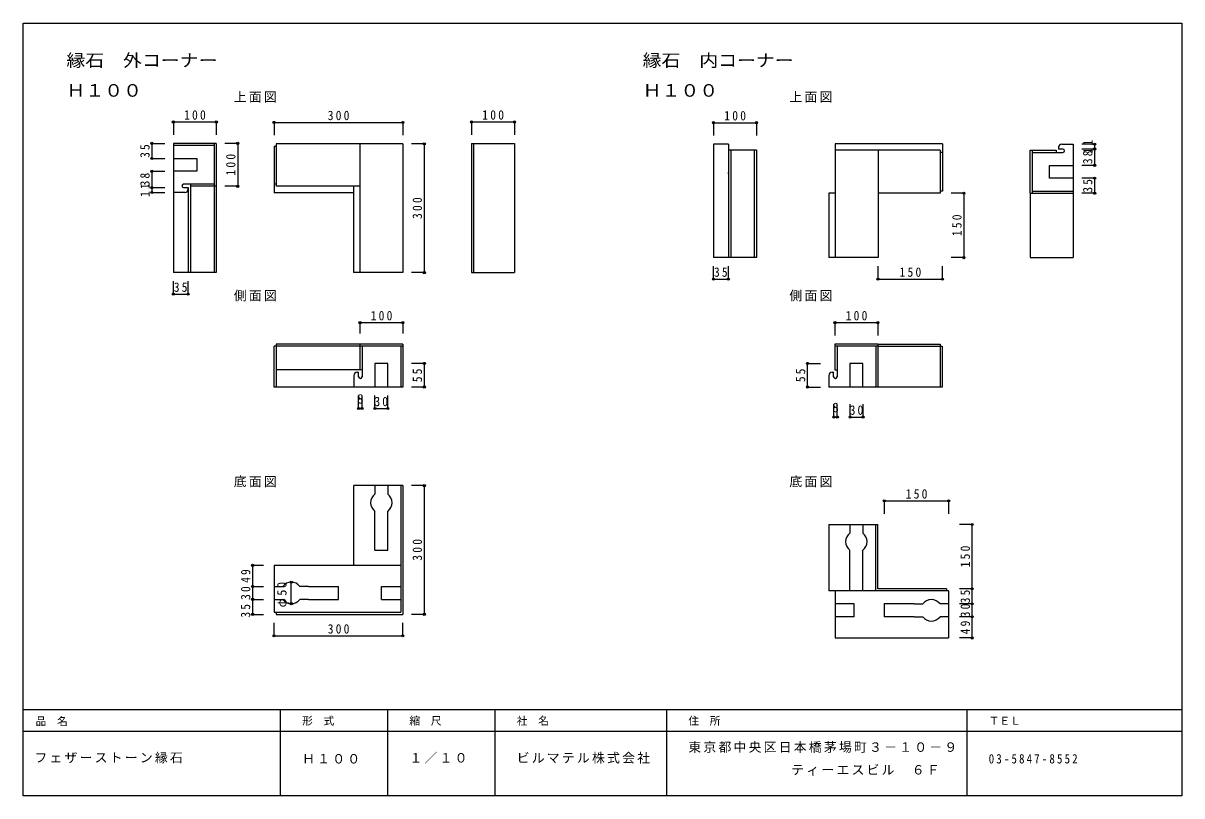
# Model space of a CAD drawing. Units: millimetres at full size, sheet at 1:10. Extents: x -1333 to 1367, y -907 to 893.
import ezdxf
from ezdxf.enums import TextEntityAlignment as Align

# ---------------------------------------------------------------- set-up
doc = ezdxf.new("R2010")
doc.units = ezdxf.units.MM
doc.header["$LTSCALE"] = 10
doc.header["$PDMODE"] = 32
doc.header["$PDSIZE"] = 5
for name, color, linetype in [('0-0', 6, 'Continuous'), ('A-0', 4, 'Continuous'), ('E-0', 7, 'Continuous'), ('F-0', 2, 'Continuous')]:
    doc.layers.add(name, color=color, linetype=linetype)
doc.styles.add('ＭＳ ゴシック', font='')
doc.styles.get('ＭＳ ゴシック').set_extended_font_data('MS Gothic')

msp = doc.modelspace()

# ---------------------------------------------------------------- linework, layer by layer
at = {"layer": '0-0'}
for p, q in [((-887.56, 607.47), (-982.56, 607.47)), ((-887.56, 612.47), (-887.56, 512.47)), ((-882.56, 612.47), (-882.56, 512.47)), ((-747.83, 606.33), (-742.83, 606.33)), ((-747.83, 606.33), (-747.83, 497.47)), ((-742.83, 611.33), (-742.83, 512.47)), ((-447.83, 611.33), (-742.83, 611.33)), ((-547.83, 611.33), (-547.83, 311.33)), ((-447.83, 611.33), (-447.83, 311.33)), ((-287.76, 612.47), (-287.76, 311.33)), ((-287.76, 612.47), (-187.76, 612.47)), ((-282.76, 612.47), (-282.76, 311.33)), ((-187.76, 612.47), (-187.76, 311.33)), ((310.8, 610.34), (276.18, 610.75)), ((276.18, 610.75), (276.18, 346.33)), ((310.8, 610.34), (310.8, 346.33)), ((310.8, 602.44), (310.8, 599.33)), ((376.18, 596.33), (310.8, 596.33)), ((316.18, 596.33), (316.18, 346.33)), ((371.18, 596.33), (371.18, 346.33)), ((376.18, 596.33), (376.18, 346.33)), ((559.62, 611.33), (559.62, 346.33)), ((809.62, 611.33), (559.62, 611.33)), ((804.62, 596.33), (559.62, 596.33)), ((659.62, 596.33), (659.62, 346.33)), ((804.62, 596.33), (804.62, 496.33)), ((809.62, 611.33), (809.62, 501.33)), ((1014.33, 496.33), (1014.33, 596.33)), ((1019.33, 496.33), (1019.33, 596.33)), ((1079.71, 602.44), (1079.71, 599.33)), ((1090.33, 599.33), (1079.71, 599.33)), ((1087.61, 610.44), (1114.33, 610.75)), ((1114.33, 610.75), (1114.33, 346.33)), ((-982.56, 577.47), (-927.56, 577.47)), ((-927.56, 577.47), (-927.56, 547.47)), ((809.62, 591.33), (804.62, 591.33)), ((1019.33, 591.33), (1090.33, 591.33)), ((-927.56, 547.47), (-982.56, 547.47)), ((310.8, 541.37), (310.8, 544.47)), ((1059.33, 531.33), (1059.33, 561.33)), ((1059.33, 561.33), (1114.33, 561.33)), ((-887.56, 517.47), (-958.56, 517.47)), ((-942.56, 517.47), (-942.56, 311.33)), ((-742.83, 517.47), (-747.83, 517.47)), ((1114.33, 531.33), (1059.33, 531.33)), ((-955.85, 498.37), (-982.56, 498.06)), ((-958.56, 509.47), (-947.94, 509.47)), ((-947.94, 506.37), (-947.94, 509.47)), ((-947.94, 509.47), (-947.94, 311.33)), ((-882.56, 512.47), (-942.56, 512.47)), ((-887.56, 512.47), (-887.56, 311.33)), ((-882.56, 512.47), (-882.56, 311.33)), ((-562.83, 497.47), (-747.83, 497.47)), ((-547.83, 512.47), (-742.83, 512.47)), ((-562.83, 512.47), (-562.83, 311.33)), ((544.62, 496.33), (544.62, 346.33)), ((559.62, 496.33), (544.62, 496.33)), ((809.62, 501.33), (804.62, 501.33)), ((1014.33, 496.33), (1014.33, 346.33)), ((1014.33, 496.33), (1114.33, 496.33)), ((1019.33, 501.33), (1114.33, 501.33)), ((376.18, 346.33), (276.18, 346.33)), ((659.62, 346.33), (544.62, 346.33)), ((1014.33, 346.33), (1114.33, 346.33)), ((-882.56, 311.33), (-982.56, 311.33)), ((-447.83, 311.33), (-562.83, 311.33)), ((-287.76, 311.33), (-187.76, 311.33)), ((-447.83, 139.87), (-747.83, 139.87)), ((-747.83, 44.87), (-747.83, 139.87)), ((-447.83, 144.87), (-742.83, 144.87)), ((-742.83, 144.87), (-742.83, 44.87)), ((-447.83, 139.87), (-547.83, 139.87)), ((-542.83, 139.87), (-542.83, 68.87)), ((-452.83, 139.87), (-452.83, 44.87)), ((-447.83, 144.87), (-447.83, 44.87)), ((659.04, 144.87), (559.04, 144.87)), ((659.04, 139.87), (559.04, 139.87)), ((564.04, 139.87), (564.04, 68.87)), ((654.04, 139.87), (654.04, 44.87)), ((659.04, 144.87), (804.04, 144.87)), ((659.04, 144.87), (659.04, 44.87)), ((659.04, 139.87), (804.04, 139.87)), ((804.04, 144.87), (804.04, 44.87)), ((804.04, 139.87), (809.04, 139.87)), ((-542.83, 84.87), (-742.83, 84.87)), ((-482.83, 99.87), (-512.83, 99.87)), ((-512.83, 99.87), (-512.83, 44.87)), ((-482.83, 44.87), (-482.83, 99.87)), ((624.04, 99.87), (594.04, 99.87)), ((594.04, 99.87), (594.04, 44.87)), ((624.04, 44.87), (624.04, 99.87)), ((-561.93, 71.58), (-562.24, 44.87)), ((-553.93, 79.49), (-550.83, 79.49)), ((-550.83, 68.87), (-550.83, 79.49)), ((544.94, 71.58), (544.62, 44.87)), ((552.94, 79.49), (556.04, 79.49)), ((556.04, 68.87), (556.04, 79.49)), ((-447.83, 44.87), (-747.83, 44.87)), ((-562.24, -370.37), (-562.24, -184.79)), ((-447.83, -184.79), (-562.24, -184.79)), ((-512.83, -184.79), (-512.83, -204.79)), ((-482.83, -184.79), (-482.83, -204.79)), ((-452.83, -184.79), (-452.83, -479.79)), ((-447.83, -184.79), (-447.83, -484.79)), ((-512.83, -334.79), (-512.83, -244.79)), ((544.62, -275.3), (544.62, -430.3)), ((544.62, -275.3), (659.04, -275.3)), ((594.04, -275.3), (594.04, -295.3)), ((624.04, -275.3), (624.04, -295.3)), ((654.04, -430.3), (654.04, -275.3)), ((594.04, -430.3), (594.04, -335.3)), ((624.04, -430.3), (624.04, -335.3)), ((-747.83, -370.37), (-747.83, -479.79)), ((-747.83, -370.37), (-452.83, -370.37)), ((-747.83, -419.79), (-727.83, -419.79)), ((-667.83, -419.79), (-687.83, -419.79)), ((-667.83, -419.79), (-597.83, -419.79)), ((-597.83, -449.79), (-597.83, -419.79)), ((-497.83, -419.79), (-452.83, -419.79)), ((-497.83, -449.79), (-497.83, -419.79)), ((824.04, -430.3), (544.62, -430.3)), ((559.63, -430.3), (559.63, -539.71)), ((819.04, -425.3), (819.04, -430.3)), ((824.04, -430.3), (824.04, -539.71)), ((-747.83, -449.79), (-727.83, -449.79)), ((-667.83, -449.79), (-687.83, -449.79)), ((-667.83, -449.79), (-597.83, -449.79)), ((-497.83, -449.79), (-452.83, -449.79)), ((-747.83, -479.79), (-452.83, -479.79)), ((-742.83, -484.79), (-447.83, -484.79)), ((604.04, -460.3), (559.62, -460.3)), ((604.04, -490.3), (604.04, -460.3)), ((674.04, -460.3), (674.04, -490.3)), ((744.04, -460.3), (674.04, -460.3)), ((744.04, -460.3), (764.04, -460.3)), ((824.04, -460.3), (804.04, -460.3)), ((604.04, -490.3), (559.62, -490.3)), ((744.04, -490.3), (674.04, -490.3)), ((744.04, -490.3), (764.04, -490.3)), ((824.04, -490.3), (804.04, -490.3)), ((559.62, -539.71), (824.04, -539.71))]:
    msp.add_line(p, q, dxfattribs=at)
for points in [[(-882.56, 612.47), (-982.56, 612.47), (-982.56, 311.33)], [(1014.33, 596.33), (1074.33, 596.33), (1074.33, 591.33)], [(804.62, 496.33), (659.62, 496.33), (659.62, 457.67)], [(-447.83, 144.87), (-547.83, 144.87), (-547.83, 84.87)], [(809.04, 139.87), (809.04, 44.87), (544.62, 44.87)], [(559.04, 144.87), (559.04, 84.87), (564.04, 84.87)], [(-512.83, -334.79), (-482.83, -334.79), (-482.83, -244.79)], [(819.04, -425.3), (659.04, -425.3), (659.04, -275.3)]]:
    msp.add_lwpolyline(points, dxfattribs=at)
for centre, radius, start, end in [((1087.71, 602.44), 8, 90.66876, 180), ((1090.33, 595.33), 4, 270, 90), ((-958.56, 513.47), 4, 90, 270), ((-955.94, 506.37), 8, 270.66876, 0), ((-553.93, 71.49), 8, 90, 179.33124), ((-546.83, 68.87), 4, 180, 0), ((552.94, 71.49), 8, 90, 179.33124), ((560.04, 68.87), 4, 180, 0), ((-497.83, -224.79), 25, 126.86992, 233.13033), ((-497.83, -224.79), 25, 306.86996, 53.13008), ((609.04, -315.3), 25, 126.86992, 233.13004), ((609.04, -315.3), 25, 306.86967, 53.13008), ((-707.83, -434.79), 25, 36.86996, 143.13008), ((-707.83, -434.79), 25, 216.86992, 323.13033), ((784.04, -475.3), 25, 36.86992, 143.13033), ((784.04, -475.3), 25, 216.86996, 323.13008)]:
    msp.add_arc(centre, radius, start, end, dxfattribs=at)
at = {"layer": 'A-0'}
for p, q in [((-982.56, 662.47), (-882.56, 662.47)), ((-982.56, 662.47), (-982.56, 632.47)), ((-882.56, 662.47), (-882.56, 632.47)), ((-747.83, 661.33), (-447.83, 661.33)), ((-747.83, 661.33), (-747.83, 631.33)), ((-447.83, 661.33), (-447.83, 631.33)), ((-287.76, 662.47), (-187.76, 662.47)), ((-287.76, 662.47), (-287.76, 632.47)), ((-187.76, 662.47), (-187.76, 632.47)), ((276.18, 660.75), (376.18, 660.75)), ((276.18, 660.75), (276.18, 630.75)), ((376.18, 660.75), (376.18, 630.75)), ((-1032.56, 612.47), (-1032.56, 577.47)), ((-1032.56, 612.47), (-1002.56, 612.47)), ((-832.56, 612.47), (-862.56, 612.47)), ((-832.56, 612.47), (-832.56, 512.47)), ((-397.83, 611.33), (-427.83, 611.33)), ((-397.83, 611.33), (-397.83, 311.33)), ((1164.33, 610.75), (1134.33, 610.75)), ((1164.33, 599.33), (1134.33, 599.33)), ((1164.33, 610.75), (1164.33, 599.33)), ((1164.33, 599.33), (1164.33, 561.33)), ((-1032.56, 577.47), (-1002.56, 577.47)), ((-1032.56, 547.47), (-1002.56, 547.47)), ((-1032.56, 547.47), (-1032.56, 509.47)), ((1164.33, 561.33), (1134.33, 561.33)), ((1164.33, 531.33), (1134.33, 531.33)), ((1164.33, 531.33), (1164.33, 496.33)), ((-1032.56, 509.47), (-1002.56, 509.47)), ((-1032.56, 509.47), (-1032.56, 498.06)), ((-1032.56, 498.06), (-1002.56, 498.06)), ((-832.56, 512.47), (-862.56, 512.47)), ((859.62, 496.33), (829.62, 496.33)), ((859.62, 496.33), (859.62, 346.33)), ((1164.33, 496.33), (1134.33, 496.33)), ((276.18, 296.33), (276.18, 326.33)), ((310.8, 296.33), (310.8, 326.33)), ((659.62, 296.33), (659.62, 326.33)), ((809.62, 296.33), (809.62, 326.33)), ((859.62, 346.33), (829.62, 346.33)), ((-397.83, 311.33), (-427.83, 311.33)), ((-982.56, 261.33), (-982.56, 291.33)), ((-947.94, 261.33), (-947.94, 291.33)), ((276.18, 296.33), (310.8, 296.33)), ((659.62, 296.33), (809.62, 296.33)), ((-982.56, 261.33), (-947.94, 261.33)), ((-547.83, 194.87), (-447.83, 194.87)), ((-547.83, 194.87), (-547.83, 169.87)), ((-447.83, 194.87), (-447.83, 169.87)), ((559.04, 194.87), (659.04, 194.87)), ((559.04, 194.87), (559.04, 164.87)), ((659.04, 194.87), (659.04, 164.87)), ((-397.83, 99.87), (-427.83, 99.87)), ((-397.83, 99.87), (-397.83, 44.87)), ((495.21, 44.87), (495.21, 99.87)), ((495.21, 99.87), (525.21, 99.87)), ((-397.83, 44.87), (-427.83, 44.87)), ((495.21, 44.87), (525.21, 44.87)), ((-550.83, -5.13), (-550.83, 24.87)), ((-542.83, -5.13), (-542.83, 24.87)), ((-512.83, -5.13), (-512.83, 24.87)), ((-482.83, -5.13), (-482.83, 24.87)), ((556.62, -25.13), (556.62, 4.87)), ((564.62, -25.13), (564.62, 4.87)), ((594.62, -25.13), (594.62, 4.87)), ((624.62, -25.13), (624.62, 4.87)), ((-550.83, -5.13), (-542.83, -5.13)), ((-512.83, -5.13), (-482.83, -5.13)), ((556.62, -25.13), (564.62, -25.13)), ((594.62, -25.13), (624.62, -25.13)), ((-397.83, -184.79), (-427.83, -184.79)), ((-397.83, -184.79), (-397.83, -484.79)), ((674.04, -220.3), (824.04, -220.3)), ((674.04, -220.3), (674.04, -250.3)), ((824.04, -220.3), (824.04, -250.3)), ((879.04, -275.3), (849.04, -275.3)), ((879.04, -425.3), (879.04, -275.3)), ((-797.83, -370.37), (-797.83, -419.79)), ((-797.83, -370.37), (-772.83, -370.37)), ((-797.83, -419.79), (-772.83, -419.79)), ((-797.83, -419.79), (-797.83, -449.79)), ((-797.83, -419.79), (-772.83, -419.79)), ((-707.83, -459.79), (-707.83, -409.79)), ((879.04, -425.3), (849.04, -425.3)), ((879.04, -460.3), (879.04, -425.3)), ((-797.83, -449.79), (-772.83, -449.79)), ((-797.83, -449.79), (-797.83, -484.79)), ((-797.83, -449.79), (-772.83, -449.79)), ((-797.83, -484.79), (-772.83, -484.79)), ((-397.83, -484.79), (-427.83, -484.79)), ((879.04, -460.3), (849.04, -460.3)), ((879.04, -490.3), (879.04, -460.3)), ((-747.83, -534.79), (-747.83, -504.79)), ((-447.83, -534.79), (-447.83, -504.79)), ((879.04, -490.3), (849.04, -490.3)), ((879.04, -539.71), (879.04, -490.3)), ((-747.83, -534.79), (-447.83, -534.79)), ((879.04, -539.71), (849.04, -539.71))]:
    msp.add_line(p, q, dxfattribs=at)
at = {"layer": 'A-0', "color": 7}
msp.add_line((-742.83, -479.79), (-742.83, -484.79), dxfattribs=at)
at = {"layer": 'A-0'}
for p in [(-982.56, 662.47), (-882.56, 662.47), (-747.83, 661.33), (-447.83, 661.33), (-287.76, 662.47), (-187.76, 662.47), (276.18, 660.75), (376.18, 660.75), (-1032.56, 612.47), (-832.56, 612.47), (-397.83, 611.33), (1164.33, 610.75), (1164.33, 599.33), (-1032.56, 577.47), (-1032.56, 547.47), (1164.33, 561.33), (-832.56, 512.47), (1164.33, 531.33), (-1032.56, 509.47), (-1032.56, 498.06), (859.62, 496.33), (1164.33, 496.33), (859.62, 346.33), (-397.83, 311.33), (276.18, 296.33), (310.8, 296.33), (659.62, 296.33), (809.62, 296.33), (-982.56, 261.33), (-947.94, 261.33), (-547.83, 194.87), (-447.83, 194.87), (559.04, 194.87), (659.04, 194.87), (-397.83, 99.87), (495.21, 99.87), (-397.83, 44.87), (495.21, 44.87), (-550.83, -5.13), (-542.83, -5.13), (-512.83, -5.13), (-482.83, -5.13), (556.62, -25.13), (564.62, -25.13), (594.62, -25.13), (624.62, -25.13), (-397.83, -184.79), (674.04, -220.3), (824.04, -220.3), (879.04, -275.3), (-797.83, -370.37), (-797.83, -419.79), (-707.83, -409.79), (879.04, -425.3), (-797.83, -449.79), (-707.83, -459.79), (879.04, -460.3), (-797.83, -484.79), (-397.83, -484.79), (879.04, -490.3), (-747.83, -534.79), (-447.83, -534.79), (879.04, -539.71)]:
    msp.add_point(p, dxfattribs=at)
at = {"layer": 'F-0'}
for p, q in [((1367.46, 892.53), (1367.46, -907.47)), ((1367.46, -707.47), (-1332.54, -707.47)), ((-732.54, -907.47), (-732.54, -707.47)), ((-482.54, -907.47), (-482.54, -707.47)), ((-232.54, -907.47), (-232.54, -707.47)), ((167.46, -907.47), (167.46, -707.47)), ((867.46, -907.47), (867.46, -707.47)), ((1367.46, -757.47), (-1332.54, -757.47)), ((1367.46, -907.47), (-1332.54, -907.47))]:
    msp.add_line(p, q, dxfattribs=at)
msp.add_lwpolyline([(-1332.54, -907.47), (-1332.54, 892.53), (1367.46, 892.53)], dxfattribs=at)

# ---------------------------------------------------------------- texts
at = {"layer": 'A-0', "color": 7, "style": 'ＭＳ ゴシック'}
for p in [(-554.33, -0.13), (553.12, -20.13)]:
    msp.add_text('8', height=21.99, dxfattribs=at).set_placement(p, align=Align.BOTTOM_LEFT)
at = {"layer": 'A-0', "color": 7, "char_height": 21.99, "attachment_point": 7, "style": 'ＭＳ ゴシック'}
for s, insert in [('\\T1.38;\\W0.9;100', (-957.56, 667.47)), ('\\T1.38;\\W0.9;300', (-622.83, 666.33)), ('\\T1.38;\\W0.9;100', (-262.76, 667.47)), ('\\T1.38;\\W0.9;100', (301.18, 665.75)), ('\\T1.36;\\W0.9;35', (277.24, 301.33)), ('\\T1.38;\\W0.9;150', (709.62, 301.33)), ('\\T1.36;\\W0.9;35', (-981.5, 266.33)), ('\\T1.38;\\W0.9;100', (-522.83, 199.87)), ('\\T1.38;\\W0.9;100', (584.04, 199.87)), ('\\T1.36;\\W0.9;30', (-514.08, -0.13)), ('\\T1.36;\\W0.9;30', (593.37, -20.13)), ('\\T1.38;\\W0.9;150', (724.04, -215.3)), ('\\T1.38;\\W0.9;300', (-622.83, -529.79))]:
    msp.add_mtext(s, dxfattribs=dict(at, insert=insert))
at = {"layer": 'A-0', "color": 7, "char_height": 21.99, "attachment_point": 7, "rotation": 90, "style": 'ＭＳ ゴシック'}
for s, insert in [('\\T1.36;\\W0.9;35', (-1037.56, 578.72)), ('\\T1.36;\\W0.9;38', (1159.33, 564.08)), ('\\T1.36;\\W0.9;11', (1159.33, 588.79)), ('\\T1.38;\\W0.9;100', (-837.56, 537.47)), ('\\T1.36;\\W0.9;38', (-1037.56, 512.22)), ('\\T1.36;\\W0.9;11', (-1037.56, 487.52)), ('\\T1.36;\\W0.9;35', (1159.33, 497.58)), ('\\T1.38;\\W0.9;300', (-402.83, 436.33)), ('\\T1.38;\\W0.9;150', (854.62, 396.33)), ('\\T1.36;\\W0.9;55', (-402.83, 56.12)), ('\\T1.36;\\W0.9;55', (490.21, 56.12)), ('\\T1.38;\\W0.9;300', (-402.83, -359.79)), ('\\T1.38;\\W0.9;150', (874.04, -375.3)), ('\\T1.36;\\W0.9;49', (-802.83, -411.33)), ('\\T1.36;\\W0.9;30', (-802.83, -451.04)), ('\\T1.26;\\W0.95;φ50', (-712.83, -468.54)), ('\\T1.36;\\W0.9;35', (874.04, -459.05)), ('\\T1.36;\\W0.9;35', (-803.14, -492.39)), ('\\T1.36;\\W0.9;30', (874.04, -491.55)), ('\\T1.36;\\W0.9;49', (874.04, -531.25))]:
    msp.add_mtext(s, dxfattribs=dict(at, insert=insert))
at = {"layer": 'E-0', "style": 'ＭＳ ゴシック', "width": 1.1}
for s, p in [('縁石\u3000外コーナー', (-1231.77, 782.41)), ('縁石\u3000内コーナー', (110.95, 782.41)), ('Ｈ１００', (-1231.77, 712.41)), ('Ｈ１００', (110.95, 712.41))]:
    msp.add_text(s, height=29.33, dxfattribs=at).set_placement(p, align=Align.BOTTOM_LEFT)
at = {"layer": 'E-0', "char_height": 21.99, "attachment_point": 7, "style": 'ＭＳ ゴシック'}
for s, insert in [('\\T1.17;上面図', (-841.73, 707.45)), ('\\T1.17;上面図', (452.96, 707.45)), ('\\T1.17;側面図', (-841.73, 244.54)), ('\\T1.17;側面図', (452.96, 244.54)), ('\\T1.17;底面図', (-841.73, -188.8)), ('\\T1.17;底面図', (452.96, -188.8))]:
    msp.add_mtext(s, dxfattribs=dict(at, insert=insert))
at = {"layer": 'F-0', "color": 4, "style": 'ＭＳ ゴシック'}
for s, p in [('品\u3000名', (-1303.65, -748.58)), ('形\u3000式', (-682.54, -747.47)), ('縮\u3000尺', (-432.54, -747.47)), ('社\u3000名', (-182.54, -747.47)), ('住\u3000所', (217.46, -747.47)), ('ＴＥＬ', (917.46, -747.47))]:
    msp.add_text(s, height=18.33, dxfattribs=at).set_placement(p, align=Align.BOTTOM_LEFT)
at = {"layer": 'F-0', "color": 7, "char_height": 21.99, "attachment_point": 7, "style": 'ＭＳ ゴシック'}
for s, insert in [('\\T1.17;東京都中央区日本橋茅場町３－１０－９', (217.46, -807.47)), ('\\T1.17;フェザーストーン縁石', (-1306.41, -831.92)), ('\\T1.17;Ｈ１００', (-682.54, -832.47)), ('\\T1.17;１／１０', (-432.54, -832.47)), ('\\T1.17;ビルマテル株式会社', (-182.54, -832.47)), ('\\T1.17;ティーエスビル\u3000６Ｆ', (457.34, -860.17)), ('\\T1.39;\\W0.85;03-5847-8552', (917.46, -832.47))]:
    msp.add_mtext(s, dxfattribs=dict(at, insert=insert))

doc.saveas('drawing.dxf')
